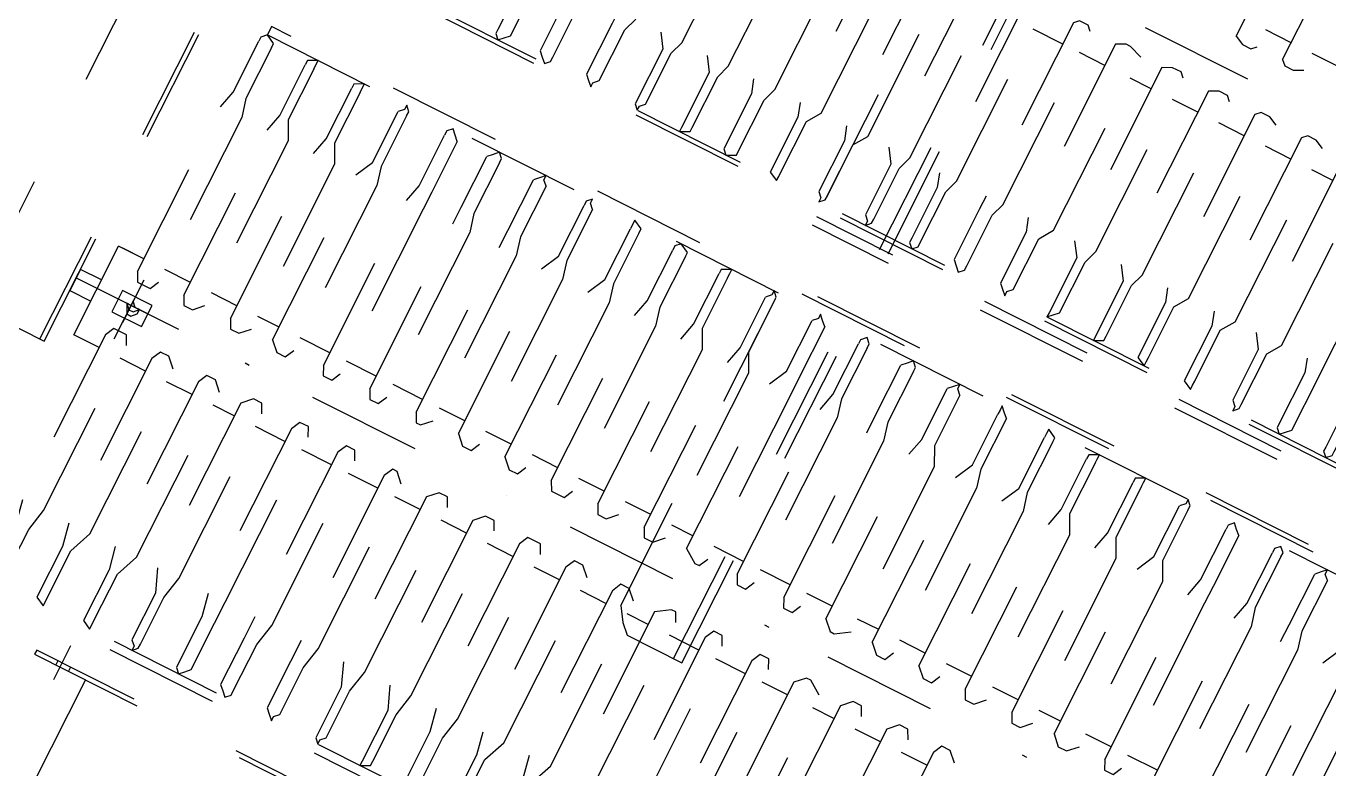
# Model space of a CAD drawing. Header units: metres. Extents: x 0 to 547597, y 0 to 1844684.
# Drawn here: x 543433.199 to 543434.337, y 1844543.161 to 1844543.81 of the extents above; entities that cross this region are included whole.
import ezdxf

# ---------------------------------------------------------------- set-up
doc = ezdxf.new("R2010")
doc.units = ezdxf.units.M
doc.linetypes.add('DASHED', pattern=[0.75, 0.5, -0.25])
doc.layers.add('5_Thep', color=4, linetype='Continuous')
doc.layers.add('TB220kVtuonglai', color=8, linetype='DASHED')

# ---------------------------------------------------------------- blocks, each defined once
blk = doc.blocks.new('MBA220-MB')
at = {"color": 1}
for points in [[(1157.2, -1417.6), (1157.2, -2636.8)], [(1161.4, -1417.6), (1161.4, -2636.8), (1157.2, -2636.8)], [(1157.2, -1417.6), (1157.2, -2636.8)], [(1161.4, -1417.6), (1161.4, -2636.8), (1157.2, -2636.8)], [(1235.8, -2636.8), (1244, -2636.8), (1244, -1417.6)], [(1235.8, -1417.6), (1235.8, -2636.8)], [(1235.8, -2636.8), (1244, -2636.8), (1244, -1417.6)], [(1235.8, -1417.6), (1235.8, -2636.8)], [(1777.2, -1417.6), (1777.2, -2636.8)], [(1785.4, -1417.6), (1785.4, -2636.8), (1777.2, -2636.8)], [(1777.2, -1417.6), (1777.2, -2636.8)], [(1785.4, -1417.6), (1785.4, -2636.8), (1777.2, -2636.8)], [(1818.5, -2574.8), (1818.5, -1479.6), (1814.4, -1479.6), (1814.4, -2574.8), (1818.5, -2574.8)], [(1479.6, -1520.9), (1318.4, -1520.9), (1301.9, -1512.7), (1252.3, -1512.7)], [(1479.6, -1520.9), (1318.4, -1520.9), (1301.9, -1512.7), (1252.3, -1512.7)], [(1252.3, -1549.9), (1301.9, -1549.9), (1318.4, -1545.7), (1479.6, -1545.7)], [(1252.3, -1549.9), (1301.9, -1549.9), (1318.4, -1545.7), (1479.6, -1545.7)], [(1479.6, -1566.4), (1318.4, -1566.4), (1301.9, -1558.1), (1252.3, -1558.1)], [(1479.6, -1566.4), (1318.4, -1566.4), (1301.9, -1558.1), (1252.3, -1558.1)], [(1252.3, -1595.3), (1301.9, -1595.3), (1318.4, -1591.2), (1479.6, -1591.2)], [(1252.3, -1595.3), (1301.9, -1595.3), (1318.4, -1591.2), (1479.6, -1591.2)], [(1252.3, -1595.3), (1248.2, -1599.5), (1244, -1599.5), (1248.2, -1603.6), (1252.3, -1607.7)], [(1252.3, -1595.3), (1248.2, -1599.5), (1244, -1599.5), (1248.2, -1603.6), (1252.3, -1607.7)], [(1479.6, -1607.7), (1318.4, -1607.7), (1301.9, -1607.7), (1252.3, -1607.7)], [(1479.6, -1607.7), (1318.4, -1607.7), (1301.9, -1607.7), (1252.3, -1607.7)], [(1231.6, -1624.2), (1231.6, -1752.4)], [(1149, -1640.8), (1099.4, -1640.8), (1087, -1636.6), (917.5, -1636.6), (913.4, -1640.8), (913.4, -1649), (917.5, -1653.2), (1087, -1653.2), (1099.4, -1649), (1149, -1649), (1153.1, -1649), (1157.2, -1644.9), (1153.1, -1640.8), (1149, -1640.8)], [(1149, -1640.8), (1099.4, -1640.8), (1087, -1636.6), (917.5, -1636.6), (913.4, -1640.8), (913.4, -1649), (917.5, -1653.2), (1087, -1653.2), (1099.4, -1649), (1149, -1649), (1153.1, -1649), (1157.2, -1644.9), (1153.1, -1640.8), (1149, -1640.8)], [(1252.3, -1640.8), (1301.9, -1640.8), (1318.4, -1636.6), (1479.6, -1636.6)], [(1252.3, -1640.8), (1248.2, -1640.8), (1244, -1644.9), (1248.2, -1649), (1252.3, -1649)], [(1479.6, -1653.2), (1318.4, -1653.2), (1301.9, -1649), (1252.3, -1649)], [(1467.2, -1653.2), (1467.2, -1682.1)], [(1467.2, -1653.2), (1467.2, -1682.1)], [(1149, -1682.1), (1099.4, -1682.1), (1087, -1682.1), (917.5, -1682.1), (913.4, -1686.2), (913.4, -1694.5), (917.5, -1698.6), (1087, -1698.6), (1099.4, -1694.5), (1149, -1694.5), (1153.1, -1694.5), (1157.2, -1690.4), (1153.1, -1686.2), (1149, -1682.1)], [(1149, -1682.1), (1099.4, -1682.1), (1087, -1682.1), (917.5, -1682.1), (913.4, -1686.2), (913.4, -1694.5), (917.5, -1698.6), (1087, -1698.6), (1099.4, -1694.5), (1149, -1694.5), (1153.1, -1694.5), (1157.2, -1690.4), (1153.1, -1686.2), (1149, -1682.1)], [(1169.6, -1682.1), (1169.6, -1810.2)], [(1177.9, -1682.1), (1177.9, -1810.2)], [(1252.3, -1682.1), (1248.2, -1686.2), (1244, -1690.4), (1248.2, -1694.5), (1252.3, -1694.5)], [(1252.3, -1682.1), (1248.2, -1686.2), (1244, -1690.4), (1248.2, -1694.5), (1252.3, -1694.5)], [(1252.3, -1682.1), (1301.9, -1682.1), (1318.4, -1682.1), (1479.6, -1682.1)], [(1252.3, -1682.1), (1301.9, -1682.1), (1318.4, -1682.1), (1479.6, -1682.1)], [(1479.6, -1698.6), (1487.9, -1694.5), (1487.9, -1686.2), (1479.6, -1682.1)], [(1479.6, -1698.6), (1487.9, -1694.5), (1487.9, -1686.2), (1479.6, -1682.1)], [(1479.6, -1698.6), (1318.4, -1698.6), (1301.9, -1694.5), (1252.3, -1694.5)], [(1479.6, -1698.6), (1318.4, -1698.6), (1301.9, -1694.5), (1252.3, -1694.5)], [(1467.2, -1698.6), (1467.2, -1723.4)], [(1467.2, -1698.6), (1467.2, -1723.4)], [(1149, -1731.7), (1099.4, -1731.7), (1087, -1723.4), (917.5, -1723.4), (913.4, -1731.7), (913.4, -1740), (917.5, -1748.2), (1087, -1748.2), (1099.4, -1740), (1149, -1740), (1153.1, -1735.8), (1157.2, -1735.8), (1153.1, -1731.7), (1149, -1731.7)], [(1149, -1731.7), (1099.4, -1731.7), (1087, -1723.4), (917.5, -1723.4), (913.4, -1731.7), (913.4, -1740), (917.5, -1748.2), (1087, -1748.2), (1099.4, -1740), (1149, -1740), (1153.1, -1735.8), (1157.2, -1735.8), (1153.1, -1731.7), (1149, -1731.7)], [(1252.3, -1731.7), (1301.9, -1731.7), (1318.4, -1723.4), (1479.6, -1723.4)], [(1252.3, -1731.7), (1301.9, -1731.7), (1318.4, -1723.4), (1479.6, -1723.4)], [(1479.6, -1748.2), (1487.9, -1740), (1487.9, -1731.7), (1479.6, -1723.4)], [(1479.6, -1748.2), (1487.9, -1740), (1487.9, -1731.7), (1479.6, -1723.4)], [(1252.3, -1731.7), (1248.2, -1731.7), (1244, -1735.8), (1248.2, -1735.8), (1252.3, -1740)], [(1252.3, -1731.7), (1248.2, -1731.7), (1244, -1735.8), (1248.2, -1735.8), (1252.3, -1740)], [(1479.6, -1748.2), (1318.4, -1748.2), (1301.9, -1740), (1252.3, -1740)], [(1479.6, -1748.2), (1318.4, -1748.2), (1301.9, -1740), (1252.3, -1740)], [(938.2, -1748.2), (938.2, -1768.9)], [(938.2, -1748.2), (938.2, -1768.9)], [(1467.2, -1748.2), (1467.2, -1768.9)], [(1467.2, -1748.2), (1467.2, -1768.9)], [(1508.5, -1764.8), (1508.5, -1760.6)], [(1149, -1777.2), (1099.4, -1777.2), (1087, -1768.9), (917.5, -1768.9), (913.4, -1777.2), (913.4, -1785.4), (917.5, -1789.6), (1087, -1789.6), (1099.4, -1785.4), (1153.1, -1785.4), (1157.2, -1777.2), (1153.1, -1777.2), (1149, -1777.2)], [(1149, -1777.2), (1099.4, -1777.2), (1087, -1768.9), (917.5, -1768.9), (913.4, -1777.2), (913.4, -1785.4), (917.5, -1789.6), (1087, -1789.6), (1099.4, -1785.4), (1153.1, -1785.4), (1157.2, -1777.2), (1153.1, -1777.2), (1149, -1777.2)], [(1252.3, -1777.2), (1301.9, -1777.2), (1318.4, -1768.9), (1479.6, -1768.9)], [(1252.3, -1777.2), (1301.9, -1777.2), (1318.4, -1768.9), (1479.6, -1768.9)], [(1479.6, -1789.6), (1487.9, -1785.4), (1487.9, -1777.2), (1479.6, -1768.9)], [(1479.6, -1789.6), (1487.9, -1785.4), (1487.9, -1777.2), (1479.6, -1768.9)], [(1252.3, -1777.2), (1248.2, -1777.2), (1244, -1777.2), (1248.2, -1785.4), (1252.3, -1785.4)], [(1252.3, -1777.2), (1248.2, -1777.2), (1244, -1777.2), (1248.2, -1785.4), (1252.3, -1785.4)], [(1479.6, -1789.6), (1318.4, -1789.6), (1301.9, -1785.4), (1252.3, -1785.4)], [(1479.6, -1789.6), (1318.4, -1789.6), (1301.9, -1785.4), (1252.3, -1785.4)], [(847.3, -1789.6), (847.3, -1814.4)], [(938.2, -1789.6), (938.2, -1814.4)], [(938.2, -1789.6), (938.2, -1814.4)], [(1467.2, -1789.6), (1467.2, -1814.4)], [(1467.2, -1789.6), (1467.2, -1814.4)], [(632.3, -1822.6), (681.9, -1822.6), (698.5, -1814.4), (863.8, -1814.4)], [(632.3, -1822.6), (681.9, -1822.6), (698.5, -1814.4), (863.8, -1814.4)], [(863.8, -1835), (867.9, -1830.9), (867.9, -1822.6), (863.8, -1814.4)], [(863.8, -1835), (867.9, -1830.9), (867.9, -1822.6), (863.8, -1814.4)], [(1149, -1822.6), (1099.4, -1822.6), (1087, -1814.4), (917.5, -1814.4), (913.4, -1822.6), (913.4, -1830.9), (917.5, -1835), (1087, -1835), (1099.4, -1830.9), (1153.1, -1830.9), (1157.2, -1822.6), (1153.1, -1822.6), (1149, -1822.6)], [(1149, -1822.6), (1099.4, -1822.6), (1087, -1814.4), (917.5, -1814.4), (913.4, -1822.6), (913.4, -1830.9), (917.5, -1835), (1087, -1835), (1099.4, -1830.9), (1153.1, -1830.9), (1157.2, -1822.6), (1153.1, -1822.6), (1149, -1822.6)], [(1231.6, -1814.4), (1231.6, -1942.5)], [(1252.3, -1822.6), (1301.9, -1822.6), (1318.4, -1814.4), (1479.6, -1814.4)], [(1252.3, -1822.6), (1301.9, -1822.6), (1318.4, -1814.4), (1479.6, -1814.4)], [(1479.6, -1835), (1487.9, -1830.9), (1487.9, -1822.6), (1479.6, -1814.4)], [(1479.6, -1835), (1487.9, -1830.9), (1487.9, -1822.6), (1479.6, -1814.4)], [(1768.9, -1822.6), (1723.4, -1822.6), (1702.8, -1814.4), (1541.6, -1814.4), (1533.3, -1822.6), (1533.3, -1830.9), (1541.6, -1835), (1702.8, -1835), (1723.4, -1830.9), (1773, -1830.9), (1777.2, -1822.6), (1773, -1822.6), (1768.9, -1822.6)], [(1768.9, -1822.6), (1723.4, -1822.6), (1702.8, -1814.4), (1541.6, -1814.4), (1533.3, -1822.6), (1533.3, -1830.9), (1541.6, -1835), (1702.8, -1835), (1723.4, -1830.9), (1773, -1830.9), (1777.2, -1822.6), (1773, -1822.6), (1768.9, -1822.6)], [(863.8, -1835), (698.5, -1835), (681.9, -1830.9), (632.3, -1830.9)], [(863.8, -1835), (698.5, -1835), (681.9, -1830.9), (632.3, -1830.9)], [(892.7, -1954.9), (892.7, -1826.8)], [(1252.3, -1822.6), (1248.2, -1822.6), (1244, -1822.6), (1248.2, -1830.9), (1252.3, -1830.9)], [(1252.3, -1822.6), (1248.2, -1822.6), (1244, -1822.6), (1248.2, -1830.9), (1252.3, -1830.9)], [(1479.6, -1835), (1318.4, -1835), (1301.9, -1830.9), (1252.3, -1830.9)], [(1479.6, -1835), (1318.4, -1835), (1301.9, -1830.9), (1252.3, -1830.9)], [(1508.5, -1954.9), (1508.5, -1826.8)], [(847.3, -1835), (847.3, -1859.8)], [(938.2, -1835), (938.2, -1859.8)], [(938.2, -1835), (938.2, -1859.8)], [(1467.2, -1835), (1467.2, -1859.8)], [(1467.2, -1835), (1467.2, -1859.8)], [(1554, -1835), (1554, -1859.8)], [(1554, -1835), (1554, -1859.8)], [(632.3, -1864), (681.9, -1864), (698.5, -1859.8), (863.8, -1859.8)], [(632.3, -1864), (681.9, -1864), (698.5, -1859.8), (863.8, -1859.8)], [(863.8, -1880.5), (867.9, -1872.2), (867.9, -1864), (863.8, -1859.8)], [(863.8, -1880.5), (867.9, -1872.2), (867.9, -1864), (863.8, -1859.8)], [(1149, -1864), (1099.4, -1864), (1087, -1859.8), (917.5, -1859.8), (913.4, -1864), (913.4, -1872.2), (917.5, -1880.5), (1087, -1880.5), (1099.4, -1872.2), (1153.1, -1872.2), (1157.2, -1872.2), (1153.1, -1864), (1149, -1864)], [(1149, -1864), (1099.4, -1864), (1087, -1859.8), (917.5, -1859.8), (913.4, -1864), (913.4, -1872.2), (917.5, -1880.5), (1087, -1880.5), (1099.4, -1872.2), (1153.1, -1872.2), (1157.2, -1872.2), (1153.1, -1864), (1149, -1864)], [(1252.3, -1864), (1248.2, -1864), (1244, -1872.2), (1248.2, -1872.2), (1252.3, -1872.2)], [(1252.3, -1864), (1248.2, -1864), (1244, -1872.2), (1248.2, -1872.2), (1252.3, -1872.2)], [(1252.3, -1864), (1301.9, -1864), (1318.4, -1859.8), (1479.6, -1859.8)], [(1252.3, -1864), (1301.9, -1864), (1318.4, -1859.8), (1479.6, -1859.8)], [(1479.6, -1880.5), (1487.9, -1872.2), (1487.9, -1864), (1479.6, -1859.8)], [(1479.6, -1880.5), (1487.9, -1872.2), (1487.9, -1864), (1479.6, -1859.8)], [(1768.9, -1864), (1723.4, -1864), (1702.8, -1859.8), (1541.6, -1859.8), (1533.3, -1864), (1533.3, -1872.2), (1541.6, -1880.5), (1702.8, -1880.5), (1723.4, -1872.2), (1773, -1872.2), (1777.2, -1872.2), (1773, -1864), (1768.9, -1864)], [(1768.9, -1864), (1723.4, -1864), (1702.8, -1859.8), (1541.6, -1859.8), (1533.3, -1864), (1533.3, -1872.2), (1541.6, -1880.5), (1702.8, -1880.5), (1723.4, -1872.2), (1773, -1872.2), (1777.2, -1872.2), (1773, -1864), (1768.9, -1864)], [(863.8, -1880.5), (698.5, -1880.5), (681.9, -1872.2), (632.3, -1872.2)], [(863.8, -1880.5), (698.5, -1880.5), (681.9, -1872.2), (632.3, -1872.2)], [(1169.6, -1872.2), (1169.6, -2000.3)], [(1177.9, -1872.2), (1177.9, -2000.3)], [(1479.6, -1880.5), (1318.4, -1880.5), (1301.9, -1872.2), (1252.3, -1872.2)], [(1479.6, -1880.5), (1318.4, -1880.5), (1301.9, -1872.2), (1252.3, -1872.2)], [(938.2, -1880.5), (938.2, -1905.3)], [(938.2, -1880.5), (938.2, -1905.3)], [(1467.2, -1880.5), (1467.2, -1905.3)], [(1467.2, -1880.5), (1467.2, -1905.3)], [(1554, -1880.5), (1554, -1905.3)], [(1554, -1880.5), (1554, -1905.3)], [(1149, -1909.4), (1099.4, -1909.4), (1087, -1905.3), (917.5, -1905.3), (913.4, -1909.4), (913.4, -1917.7), (917.5, -1926), (1087, -1926), (1099.4, -1917.7), (1153.1, -1917.7), (1157.2, -1917.7), (1153.1, -1913.6), (1149, -1909.4)], [(1149, -1909.4), (1099.4, -1909.4), (1087, -1905.3), (917.5, -1905.3), (913.4, -1909.4), (913.4, -1917.7), (917.5, -1926), (1087, -1926), (1099.4, -1917.7), (1153.1, -1917.7), (1157.2, -1917.7), (1153.1, -1913.6), (1149, -1909.4)], [(1252.3, -1909.4), (1248.2, -1913.6), (1244, -1917.7), (1248.2, -1917.7), (1252.3, -1917.7)], [(1252.3, -1909.4), (1248.2, -1913.6), (1244, -1917.7), (1248.2, -1917.7), (1252.3, -1917.7)], [(1252.3, -1909.4), (1301.9, -1909.4), (1318.4, -1905.3), (1479.6, -1905.3)], [(1252.3, -1909.4), (1301.9, -1909.4), (1318.4, -1905.3), (1479.6, -1905.3)], [(1479.6, -1926), (1487.9, -1917.7), (1487.9, -1909.4), (1479.6, -1905.3)], [(1479.6, -1926), (1487.9, -1917.7), (1487.9, -1909.4), (1479.6, -1905.3)], [(1768.9, -1909.4), (1723.4, -1909.4), (1702.8, -1905.3), (1541.6, -1905.3), (1533.3, -1909.4), (1533.3, -1917.7), (1541.6, -1926), (1702.8, -1926), (1723.4, -1917.7), (1773, -1917.7), (1777.2, -1917.7), (1773, -1913.6), (1768.9, -1909.4)], [(1768.9, -1909.4), (1723.4, -1909.4), (1702.8, -1905.3), (1541.6, -1905.3), (1533.3, -1909.4), (1533.3, -1917.7), (1541.6, -1926), (1702.8, -1926), (1723.4, -1917.7), (1773, -1917.7), (1777.2, -1917.7), (1773, -1913.6), (1768.9, -1909.4)], [(1479.6, -1926), (1318.4, -1926), (1301.9, -1917.7), (1252.3, -1917.7)], [(1479.6, -1926), (1318.4, -1926), (1301.9, -1917.7), (1252.3, -1917.7)], [(938.2, -1926), (938.2, -1946.6)], [(938.2, -1926), (938.2, -1946.6)], [(1467.2, -1926), (1467.2, -1946.6)], [(1467.2, -1926), (1467.2, -1946.6)], [(1554, -1926), (1554, -1946.6)], [(1554, -1926), (1554, -1946.6)], [(1149, -1954.9), (1099.4, -1954.9), (1087, -1946.6), (917.5, -1946.6), (913.4, -1959), (913.4, -1963.2), (917.5, -1971.4), (1087, -1971.4), (1099.4, -1967.3), (1149, -1967.3), (1153.1, -1963.2), (1157.2, -1959), (1153.1, -1959), (1149, -1954.9)], [(1149, -1954.9), (1099.4, -1954.9), (1087, -1946.6), (917.5, -1946.6), (913.4, -1959), (913.4, -1963.2), (917.5, -1971.4), (1087, -1971.4), (1099.4, -1967.3), (1149, -1967.3), (1153.1, -1963.2), (1157.2, -1959), (1153.1, -1959), (1149, -1954.9)], [(1252.3, -1954.9), (1301.9, -1954.9), (1318.4, -1946.6), (1479.6, -1946.6)], [(1252.3, -1954.9), (1301.9, -1954.9), (1318.4, -1946.6), (1479.6, -1946.6)], [(1479.6, -1971.4), (1487.9, -1963.2), (1487.9, -1959), (1479.6, -1946.6)], [(1479.6, -1971.4), (1487.9, -1963.2), (1487.9, -1959), (1479.6, -1946.6)], [(1768.9, -1954.9), (1723.4, -1954.9), (1702.8, -1946.6), (1541.6, -1946.6), (1533.3, -1959), (1533.3, -1963.2), (1541.6, -1971.4), (1702.8, -1971.4), (1723.4, -1967.3), (1768.9, -1967.3), (1773, -1963.2), (1777.2, -1959), (1773, -1959), (1768.9, -1954.9)], [(1768.9, -1954.9), (1723.4, -1954.9), (1702.8, -1946.6), (1541.6, -1946.6), (1533.3, -1959), (1533.3, -1963.2), (1541.6, -1971.4), (1702.8, -1971.4), (1723.4, -1967.3), (1768.9, -1967.3), (1773, -1963.2), (1777.2, -1959), (1773, -1959), (1768.9, -1954.9)], [(1252.3, -1954.9), (1248.2, -1959), (1244, -1959), (1248.2, -1963.2), (1252.3, -1967.3)], [(1252.3, -1954.9), (1248.2, -1959), (1244, -1959), (1248.2, -1963.2), (1252.3, -1967.3)], [(1479.6, -1971.4), (1318.4, -1971.4), (1301.9, -1967.3), (1252.3, -1967.3)], [(1479.6, -1971.4), (1318.4, -1971.4), (1301.9, -1967.3), (1252.3, -1967.3)], [(938.2, -1971.4), (938.2, -1996.2)], [(938.2, -1971.4), (938.2, -1996.2)], [(1467.2, -1971.4), (1467.2, -1996.2)], [(1467.2, -1971.4), (1467.2, -1996.2)], [(1554, -1971.4), (1554, -1996.2)], [(1554, -1971.4), (1554, -1996.2)], [(1149, -2000.3), (1099.4, -2000.3), (1087, -1996.2), (917.5, -1996.2), (913.4, -2000.3), (913.4, -2008.6), (917.5, -2012.7), (1087, -2012.7), (1099.4, -2012.7), (1149, -2012.7), (1153.1, -2008.6), (1157.2, -2004.5), (1153.1, -2000.3), (1149, -2000.3)], [(1149, -2000.3), (1099.4, -2000.3), (1087, -1996.2), (917.5, -1996.2), (913.4, -2000.3), (913.4, -2008.6), (917.5, -2012.7), (1087, -2012.7), (1099.4, -2012.7), (1149, -2012.7), (1153.1, -2008.6), (1157.2, -2004.5), (1153.1, -2000.3), (1149, -2000.3)], [(1252.3, -2000.3), (1248.2, -2000.3), (1244, -2004.5), (1248.2, -2008.6), (1252.3, -2012.7)], [(1252.3, -2000.3), (1248.2, -2000.3), (1244, -2004.5), (1248.2, -2008.6), (1252.3, -2012.7)], [(1252.3, -2000.3), (1301.9, -2000.3), (1318.4, -1996.2), (1479.6, -1996.2)], [(1252.3, -2000.3), (1301.9, -2000.3), (1318.4, -1996.2), (1479.6, -1996.2)], [(1479.6, -2012.7), (1487.9, -2008.6), (1487.9, -2000.3), (1479.6, -1996.2)], [(1479.6, -2012.7), (1487.9, -2008.6), (1487.9, -2000.3), (1479.6, -1996.2)], [(1768.9, -2000.3), (1723.4, -2000.3), (1702.8, -1996.2), (1541.6, -1996.2), (1533.3, -2000.3), (1533.3, -2008.6), (1541.6, -2012.7), (1702.8, -2012.7), (1723.4, -2012.7), (1768.9, -2012.7), (1773, -2008.6), (1777.2, -2004.5), (1773, -2000.3), (1768.9, -2000.3)], [(1768.9, -2000.3), (1723.4, -2000.3), (1702.8, -1996.2), (1541.6, -1996.2), (1533.3, -2000.3), (1533.3, -2008.6), (1541.6, -2012.7), (1702.8, -2012.7), (1723.4, -2012.7), (1768.9, -2012.7), (1773, -2008.6), (1777.2, -2004.5), (1773, -2000.3), (1768.9, -2000.3)], [(938.2, -2012.7), (938.2, -2041.7)], [(938.2, -2012.7), (938.2, -2041.7)], [(1231.6, -2004.5), (1231.6, -2136.7)], [(1479.6, -2012.7), (1318.4, -2012.7), (1301.9, -2012.7), (1252.3, -2012.7)], [(1479.6, -2012.7), (1318.4, -2012.7), (1301.9, -2012.7), (1252.3, -2012.7)], [(1467.2, -2012.7), (1467.2, -2041.7)], [(1467.2, -2012.7), (1467.2, -2041.7)], [(1508.5, -2016.9), (1508.5, -2012.7)], [(1554, -2012.7), (1554, -2041.7)], [(1554, -2012.7), (1554, -2041.7)], [(1149, -2045.8), (1099.4, -2045.8), (1087, -2041.7), (917.5, -2041.7), (913.4, -2045.8), (913.4, -2054.1), (917.5, -2058.2), (1087, -2058.2), (1099.4, -2054.1), (1149, -2054.1), (1153.1, -2054.1), (1157.2, -2049.9), (1153.1, -2045.8), (1149, -2045.8)], [(1149, -2045.8), (1099.4, -2045.8), (1087, -2041.7), (917.5, -2041.7), (913.4, -2045.8), (913.4, -2054.1), (917.5, -2058.2), (1087, -2058.2), (1099.4, -2054.1), (1149, -2054.1), (1153.1, -2054.1), (1157.2, -2049.9), (1153.1, -2045.8), (1149, -2045.8)], [(1252.3, -2045.8), (1248.2, -2045.8), (1244, -2049.9), (1248.2, -2054.1), (1252.3, -2054.1)], [(1252.3, -2045.8), (1248.2, -2045.8), (1244, -2049.9), (1248.2, -2054.1), (1252.3, -2054.1)], [(1252.3, -2045.8), (1301.9, -2045.8), (1318.4, -2041.7), (1479.6, -2041.7)], [(1252.3, -2045.8), (1301.9, -2045.8), (1318.4, -2041.7), (1479.6, -2041.7)], [(1479.6, -2058.2), (1487.9, -2054.1), (1487.9, -2045.8), (1479.6, -2041.7)], [(1479.6, -2058.2), (1487.9, -2054.1), (1487.9, -2045.8), (1479.6, -2041.7)], [(1768.9, -2045.8), (1723.4, -2045.8), (1702.8, -2041.7), (1541.6, -2041.7), (1533.3, -2045.8), (1533.3, -2054.1), (1541.6, -2058.2), (1702.8, -2058.2), (1723.4, -2054.1), (1768.9, -2054.1), (1773, -2054.1), (1777.2, -2049.9), (1773, -2045.8), (1768.9, -2045.8)], [(1768.9, -2045.8), (1723.4, -2045.8), (1702.8, -2041.7), (1541.6, -2041.7), (1533.3, -2045.8), (1533.3, -2054.1), (1541.6, -2058.2), (1702.8, -2058.2), (1723.4, -2054.1), (1768.9, -2054.1), (1773, -2054.1), (1777.2, -2049.9), (1773, -2045.8), (1768.9, -2045.8)], [(1479.6, -2058.2), (1318.4, -2058.2), (1301.9, -2054.1), (1252.3, -2054.1)], [(1479.6, -2058.2), (1318.4, -2058.2), (1301.9, -2054.1), (1252.3, -2054.1)], [(1467.2, -2058.2), (1467.2, -2087.1)], [(1467.2, -2058.2), (1467.2, -2087.1)], [(1554, -2058.2), (1554, -2087.1)], [(1554, -2058.2), (1554, -2087.1)], [(1570.5, -2066.5), (830.7, -2066.5)], [(1169.6, -2062.3), (1169.6, -2136.7)], [(1177.9, -2062.3), (1177.9, -2136.7)], [(1570.5, -2120.2), (1570.5, -2066.5)], [(1570.5, -2074.7), (830.7, -2074.7)], [(1508.5, -2207), (1508.5, -2078.9)], [(1149, -2091.3), (1099.4, -2091.3), (1087, -2087.1), (917.5, -2087.1), (913.4, -2091.3), (913.4, -2095.4), (917.5, -2107.8), (1087, -2107.8), (1099.4, -2099.5), (1149, -2099.5), (1153.1, -2095.4), (1157.2, -2095.4), (1153.1, -2091.3), (1149, -2091.3)], [(1149, -2091.3), (1099.4, -2091.3), (1087, -2087.1), (917.5, -2087.1), (913.4, -2091.3), (913.4, -2095.4), (917.5, -2107.8), (1087, -2107.8), (1099.4, -2099.5), (1149, -2099.5), (1153.1, -2095.4), (1157.2, -2095.4), (1153.1, -2091.3), (1149, -2091.3)], [(1252.3, -2087.1), (1248.2, -2091.3), (1244, -2095.4), (1248.2, -2095.4), (1252.3, -2099.5)], [(1252.3, -2087.1), (1248.2, -2091.3), (1244, -2095.4), (1248.2, -2095.4), (1252.3, -2099.5)], [(1252.3, -2087.1), (1301.9, -2087.1), (1318.4, -2087.1), (1479.6, -2087.1)], [(1252.3, -2087.1), (1301.9, -2087.1), (1318.4, -2087.1), (1479.6, -2087.1)], [(1479.6, -2107.8), (1487.9, -2095.4), (1487.9, -2091.3), (1479.6, -2087.1)], [(1479.6, -2107.8), (1487.9, -2095.4), (1487.9, -2091.3), (1479.6, -2087.1)], [(1768.9, -2087.1), (1723.4, -2087.1), (1702.8, -2087.1), (1541.6, -2087.1), (1533.3, -2091.3), (1533.3, -2095.4), (1541.6, -2107.8), (1702.8, -2107.8), (1723.4, -2099.5), (1768.9, -2099.5), (1773, -2095.4), (1777.2, -2095.4), (1773, -2091.3), (1768.9, -2087.1)], [(1768.9, -2087.1), (1723.4, -2087.1), (1702.8, -2087.1), (1541.6, -2087.1), (1533.3, -2091.3), (1533.3, -2095.4), (1541.6, -2107.8), (1702.8, -2107.8), (1723.4, -2099.5), (1768.9, -2099.5), (1773, -2095.4), (1777.2, -2095.4), (1773, -2091.3), (1768.9, -2087.1)], [(1479.6, -2107.8), (1318.4, -2107.8), (1301.9, -2099.5), (1252.3, -2099.5)], [(1479.6, -2107.8), (1318.4, -2107.8), (1301.9, -2099.5), (1252.3, -2099.5)], [(1467.2, -2107.8), (1467.2, -2128.5)], [(1467.2, -2107.8), (1467.2, -2128.5)], [(1554, -2107.8), (1554, -2128.5)], [(1554, -2107.8), (1554, -2128.5)], [(1149, -2136.7), (1099.4, -2136.7), (1087, -2128.5), (917.5, -2128.5), (913.4, -2136.7), (913.4, -2145), (917.5, -2149.1), (1087, -2149.1), (1099.4, -2145), (1149, -2145), (1153.1, -2140.9), (1157.2, -2140.9), (1153.1, -2136.7), (1149, -2136.7)], [(1149, -2136.7), (1099.4, -2136.7), (1087, -2128.5), (917.5, -2128.5), (913.4, -2136.7), (913.4, -2145), (917.5, -2149.1), (1087, -2149.1), (1099.4, -2145), (1149, -2145), (1153.1, -2140.9), (1157.2, -2140.9), (1153.1, -2136.7), (1149, -2136.7)], [(1252.3, -2136.7), (1301.9, -2136.7), (1318.4, -2128.5), (1479.6, -2128.5)], [(1252.3, -2136.7), (1301.9, -2136.7), (1318.4, -2128.5), (1479.6, -2128.5)], [(1479.6, -2149.1), (1487.9, -2145), (1487.9, -2136.7), (1479.6, -2128.5)], [(1479.6, -2149.1), (1487.9, -2145), (1487.9, -2136.7), (1479.6, -2128.5)], [(1768.9, -2136.7), (1723.4, -2136.7), (1702.8, -2128.5), (1541.6, -2128.5), (1533.3, -2136.7), (1533.3, -2145), (1541.6, -2149.1), (1702.8, -2149.1), (1723.4, -2145), (1768.9, -2145), (1773, -2140.9), (1777.2, -2140.9), (1773, -2136.7), (1768.9, -2136.7)], [(1768.9, -2136.7), (1723.4, -2136.7), (1702.8, -2128.5), (1541.6, -2128.5), (1533.3, -2136.7), (1533.3, -2145), (1541.6, -2149.1), (1702.8, -2149.1), (1723.4, -2145), (1768.9, -2145), (1773, -2140.9), (1777.2, -2140.9), (1773, -2136.7), (1768.9, -2136.7)], [(1549.9, -2136.7), (1562.3, -2128.5), (1570.5, -2120.2)], [(1549.9, -2136.7), (851.4, -2136.7)], [(1252.3, -2136.7), (1248.2, -2136.7), (1244, -2140.9), (1248.2, -2140.9), (1252.3, -2145)], [(1252.3, -2136.7), (1248.2, -2136.7), (1244, -2140.9), (1248.2, -2140.9), (1252.3, -2145)], [(1479.6, -2149.1), (1318.4, -2149.1), (1301.9, -2145), (1252.3, -2145)], [(1479.6, -2149.1), (1318.4, -2149.1), (1301.9, -2145), (1252.3, -2145)], [(1467.2, -2149.1), (1467.2, -2173.9)], [(1467.2, -2149.1), (1467.2, -2173.9)], [(1554, -2149.1), (1554, -2173.9)], [(1554, -2149.1), (1554, -2173.9)], [(1149, -2182.2), (1099.4, -2182.2), (1087, -2173.9), (917.5, -2173.9), (913.4, -2182.2), (913.4, -2190.5), (917.5, -2194.6), (1087, -2194.6), (1099.4, -2190.5), (1153.1, -2190.5), (1157.2, -2182.2), (1153.1, -2182.2), (1149, -2182.2)], [(1149, -2182.2), (1099.4, -2182.2), (1087, -2173.9), (917.5, -2173.9), (913.4, -2182.2), (913.4, -2190.5), (917.5, -2194.6), (1087, -2194.6), (1099.4, -2190.5), (1153.1, -2190.5), (1157.2, -2182.2), (1153.1, -2182.2), (1149, -2182.2)], [(1252.3, -2182.2), (1301.9, -2182.2), (1318.4, -2173.9), (1479.6, -2173.9)], [(1252.3, -2182.2), (1301.9, -2182.2), (1318.4, -2173.9), (1479.6, -2173.9)], [(1479.6, -2194.6), (1487.9, -2190.5), (1487.9, -2182.2), (1479.6, -2173.9)], [(1479.6, -2194.6), (1487.9, -2190.5), (1487.9, -2182.2), (1479.6, -2173.9)], [(1768.9, -2182.2), (1723.4, -2182.2), (1702.8, -2173.9), (1541.6, -2173.9), (1533.3, -2182.2), (1533.3, -2190.5), (1541.6, -2194.6), (1702.8, -2194.6), (1723.4, -2190.5), (1773, -2190.5), (1777.2, -2182.2), (1773, -2182.2), (1768.9, -2182.2)], [(1768.9, -2182.2), (1723.4, -2182.2), (1702.8, -2173.9), (1541.6, -2173.9), (1533.3, -2182.2), (1533.3, -2190.5), (1541.6, -2194.6), (1702.8, -2194.6), (1723.4, -2190.5), (1773, -2190.5), (1777.2, -2182.2), (1773, -2182.2), (1768.9, -2182.2)], [(1252.3, -2182.2), (1248.2, -2182.2), (1244, -2182.2), (1248.2, -2190.5), (1252.3, -2190.5)], [(1252.3, -2182.2), (1248.2, -2182.2), (1244, -2182.2), (1248.2, -2190.5), (1252.3, -2190.5)], [(1479.6, -2194.6), (1318.4, -2194.6), (1301.9, -2190.5), (1252.3, -2190.5)], [(1479.6, -2194.6), (1318.4, -2194.6), (1301.9, -2190.5), (1252.3, -2190.5)], [(1467.2, -2194.6), (1467.2, -2219.4)], [(1467.2, -2194.6), (1467.2, -2219.4)], [(1554, -2194.6), (1554, -2219.4)], [(1554, -2194.6), (1554, -2219.4)], [(1149, -2223.5), (1099.4, -2223.5), (1087, -2219.4), (917.5, -2219.4), (913.4, -2223.5), (913.4, -2235.9), (917.5, -2240.1), (1087, -2240.1), (1099.4, -2235.9), (1153.1, -2235.9), (1157.2, -2231.8), (1153.1, -2223.5), (1149, -2223.5)], [(1149, -2223.5), (1099.4, -2223.5), (1087, -2219.4), (917.5, -2219.4), (913.4, -2223.5), (913.4, -2235.9), (917.5, -2240.1), (1087, -2240.1), (1099.4, -2235.9), (1153.1, -2235.9), (1157.2, -2231.8), (1153.1, -2223.5), (1149, -2223.5)], [(1252.3, -2223.5), (1301.9, -2223.5), (1318.4, -2219.4), (1479.6, -2219.4)], [(1252.3, -2223.5), (1301.9, -2223.5), (1318.4, -2219.4), (1479.6, -2219.4)], [(1479.6, -2240.1), (1487.9, -2235.9), (1487.9, -2223.5), (1479.6, -2219.4)], [(1479.6, -2240.1), (1487.9, -2235.9), (1487.9, -2223.5), (1479.6, -2219.4)], [(1768.9, -2223.5), (1723.4, -2223.5), (1702.8, -2219.4), (1541.6, -2219.4), (1533.3, -2223.5), (1533.3, -2235.9), (1541.6, -2240.1), (1702.8, -2240.1), (1723.4, -2235.9), (1773, -2235.9), (1777.2, -2231.8), (1773, -2223.5), (1768.9, -2223.5)], [(1768.9, -2223.5), (1723.4, -2223.5), (1702.8, -2219.4), (1541.6, -2219.4), (1533.3, -2223.5), (1533.3, -2235.9), (1541.6, -2240.1), (1702.8, -2240.1), (1723.4, -2235.9), (1773, -2235.9), (1777.2, -2231.8), (1773, -2223.5), (1768.9, -2223.5)], [(1252.3, -2223.5), (1248.2, -2223.5), (1244, -2231.8), (1248.2, -2235.9), (1252.3, -2235.9)], [(1252.3, -2223.5), (1248.2, -2223.5), (1244, -2231.8), (1248.2, -2235.9), (1252.3, -2235.9)], [(1479.6, -2240.1), (1318.4, -2240.1), (1301.9, -2235.9), (1252.3, -2235.9)], [(1479.6, -2240.1), (1318.4, -2240.1), (1301.9, -2235.9), (1252.3, -2235.9)], [(1467.2, -2240.1), (1467.2, -2264.9)], [(1467.2, -2240.1), (1467.2, -2264.9)], [(1554, -2240.1), (1554, -2264.9)], [(1554, -2240.1), (1554, -2264.9)], [(1149, -2269), (1099.4, -2269), (1087, -2264.9), (917.5, -2264.9), (913.4, -2269), (913.4, -2277.3), (917.5, -2285.5), (1087, -2285.5), (1099.4, -2277.3), (1153.1, -2277.3), (1157.2, -2277.3), (1153.1, -2269), (1149, -2269)], [(1149, -2269), (1099.4, -2269), (1087, -2264.9), (917.5, -2264.9), (913.4, -2269), (913.4, -2277.3), (917.5, -2285.5), (1087, -2285.5), (1099.4, -2277.3), (1153.1, -2277.3), (1157.2, -2277.3), (1153.1, -2269), (1149, -2269)], [(1252.3, -2269), (1301.9, -2269), (1318.4, -2264.9), (1479.6, -2264.9)], [(1252.3, -2269), (1301.9, -2269), (1318.4, -2264.9), (1479.6, -2264.9)], [(1479.6, -2285.5), (1487.9, -2277.3), (1487.9, -2269), (1479.6, -2264.9)], [(1479.6, -2285.5), (1487.9, -2277.3), (1487.9, -2269), (1479.6, -2264.9)], [(1768.9, -2269), (1723.4, -2269), (1702.8, -2264.9), (1541.6, -2264.9), (1533.3, -2269), (1533.3, -2277.3), (1541.6, -2285.5), (1702.8, -2285.5), (1723.4, -2277.3), (1773, -2277.3), (1777.2, -2277.3), (1773, -2269), (1768.9, -2269)], [(1768.9, -2269), (1723.4, -2269), (1702.8, -2264.9), (1541.6, -2264.9), (1533.3, -2269), (1533.3, -2277.3), (1541.6, -2285.5), (1702.8, -2285.5), (1723.4, -2277.3), (1773, -2277.3), (1777.2, -2277.3), (1773, -2269), (1768.9, -2269)], [(1252.3, -2269), (1248.2, -2269), (1244, -2277.3), (1248.2, -2277.3), (1252.3, -2277.3)], [(1252.3, -2269), (1248.2, -2269), (1244, -2277.3), (1248.2, -2277.3), (1252.3, -2277.3)], [(1508.5, -2269), (1508.5, -2269)], [(1479.6, -2285.5), (1318.4, -2285.5), (1301.9, -2277.3), (1252.3, -2277.3)], [(1479.6, -2285.5), (1318.4, -2285.5), (1301.9, -2277.3), (1252.3, -2277.3)], [(1467.2, -2285.5), (1467.2, -2310.3)], [(1467.2, -2285.5), (1467.2, -2310.3)], [(1554, -2285.5), (1554, -2310.3)], [(1554, -2285.5), (1554, -2310.3)], [(1149, -2314.5), (1099.4, -2314.5), (1087, -2310.3), (917.5, -2310.3), (913.4, -2314.5), (913.4, -2322.7), (917.5, -2331), (1087, -2331), (1099.4, -2322.7), (1153.1, -2322.7), (1157.2, -2318.6), (1153.1, -2318.6), (1149, -2314.5)], [(1149, -2314.5), (1099.4, -2314.5), (1087, -2310.3), (917.5, -2310.3), (913.4, -2314.5), (913.4, -2322.7), (917.5, -2331), (1087, -2331), (1099.4, -2322.7), (1153.1, -2322.7), (1157.2, -2318.6), (1153.1, -2318.6), (1149, -2314.5)], [(1252.3, -2314.5), (1301.9, -2314.5), (1318.4, -2310.3), (1479.6, -2310.3)], [(1252.3, -2314.5), (1301.9, -2314.5), (1318.4, -2310.3), (1479.6, -2310.3)], [(1479.6, -2331), (1487.9, -2322.7), (1487.9, -2314.5), (1479.6, -2310.3)], [(1479.6, -2331), (1487.9, -2322.7), (1487.9, -2314.5), (1479.6, -2310.3)], [(1768.9, -2314.5), (1723.4, -2314.5), (1702.8, -2310.3), (1541.6, -2310.3), (1533.3, -2314.5), (1533.3, -2322.7), (1541.6, -2331), (1702.8, -2331), (1723.4, -2322.7), (1773, -2322.7), (1777.2, -2318.6), (1773, -2318.6), (1768.9, -2314.5)], [(1768.9, -2314.5), (1723.4, -2314.5), (1702.8, -2310.3), (1541.6, -2310.3), (1533.3, -2314.5), (1533.3, -2322.7), (1541.6, -2331), (1702.8, -2331), (1723.4, -2322.7), (1773, -2322.7), (1777.2, -2318.6), (1773, -2318.6), (1768.9, -2314.5)], [(1252.3, -2314.5), (1248.2, -2318.6), (1244, -2318.6), (1248.2, -2322.7), (1252.3, -2322.7)], [(1252.3, -2314.5), (1248.2, -2318.6), (1244, -2318.6), (1248.2, -2322.7), (1252.3, -2322.7)], [(1479.6, -2331), (1318.4, -2331), (1301.9, -2322.7), (1252.3, -2322.7)], [(1479.6, -2331), (1318.4, -2331), (1301.9, -2322.7), (1252.3, -2322.7)], [(1467.2, -2331), (1467.2, -2355.8)], [(1467.2, -2331), (1467.2, -2355.8)], [(1554, -2331), (1554, -2355.8)], [(1554, -2331), (1554, -2355.8)], [(1508.5, -2459.1), (1508.5, -2335.1)], [(1149, -2359.9), (1099.4, -2359.9), (1087, -2355.8), (917.5, -2355.8), (913.4, -2364), (913.4, -2368.2), (917.5, -2372.3), (1087, -2372.3), (1099.4, -2372.3), (1149, -2372.3), (1153.1, -2368.2), (1157.2, -2364), (1153.1, -2364), (1149, -2359.9)], [(1149, -2359.9), (1099.4, -2359.9), (1087, -2355.8), (917.5, -2355.8), (913.4, -2364), (913.4, -2368.2), (917.5, -2372.3), (1087, -2372.3), (1099.4, -2372.3), (1149, -2372.3), (1153.1, -2368.2), (1157.2, -2364), (1153.1, -2364), (1149, -2359.9)], [(1252.3, -2359.9), (1301.9, -2359.9), (1318.4, -2355.8), (1479.6, -2355.8)], [(1252.3, -2359.9), (1301.9, -2359.9), (1318.4, -2355.8), (1479.6, -2355.8)], [(1479.6, -2372.3), (1487.9, -2368.2), (1487.9, -2364), (1479.6, -2355.8)], [(1479.6, -2372.3), (1487.9, -2368.2), (1487.9, -2364), (1479.6, -2355.8)], [(1768.9, -2359.9), (1723.4, -2359.9), (1702.8, -2355.8), (1541.6, -2355.8), (1533.3, -2364), (1533.3, -2368.2), (1541.6, -2372.3), (1702.8, -2372.3), (1723.4, -2372.3), (1768.9, -2372.3), (1773, -2368.2), (1777.2, -2364), (1773, -2364), (1768.9, -2359.9)], [(1768.9, -2359.9), (1723.4, -2359.9), (1702.8, -2355.8), (1541.6, -2355.8), (1533.3, -2364), (1533.3, -2368.2), (1541.6, -2372.3), (1702.8, -2372.3), (1723.4, -2372.3), (1768.9, -2372.3), (1773, -2368.2), (1777.2, -2364), (1773, -2364), (1768.9, -2359.9)], [(1252.3, -2359.9), (1248.2, -2364), (1244, -2364), (1248.2, -2368.2), (1252.3, -2372.3)], [(1252.3, -2359.9), (1248.2, -2364), (1244, -2364), (1248.2, -2368.2), (1252.3, -2372.3)], [(1479.6, -2372.3), (1318.4, -2372.3), (1301.9, -2372.3), (1252.3, -2372.3)], [(1479.6, -2372.3), (1318.4, -2372.3), (1301.9, -2372.3), (1252.3, -2372.3)], [(1467.2, -2372.3), (1467.2, -2401.2)], [(1467.2, -2372.3), (1467.2, -2401.2)], [(1554, -2372.3), (1554, -2401.2)], [(1554, -2372.3), (1554, -2401.2)], [(1149, -2405.4), (1099.4, -2405.4), (1087, -2401.2), (917.5, -2401.2), (913.4, -2405.4), (913.4, -2413.6), (917.5, -2417.8), (1087, -2417.8), (1099.4, -2417.8), (1149, -2417.8), (1153.1, -2413.6), (1157.2, -2409.5), (1153.1, -2405.4), (1149, -2405.4)], [(1149, -2405.4), (1099.4, -2405.4), (1087, -2401.2), (917.5, -2401.2), (913.4, -2405.4), (913.4, -2413.6), (917.5, -2417.8), (1087, -2417.8), (1099.4, -2417.8), (1149, -2417.8), (1153.1, -2413.6), (1157.2, -2409.5), (1153.1, -2405.4), (1149, -2405.4)], [(1252.3, -2405.4), (1301.9, -2405.4), (1318.4, -2401.2), (1479.6, -2401.2)], [(1252.3, -2405.4), (1301.9, -2405.4), (1318.4, -2401.2), (1479.6, -2401.2)], [(1479.6, -2417.8), (1487.9, -2413.6), (1487.9, -2405.4), (1479.6, -2401.2)], [(1479.6, -2417.8), (1487.9, -2413.6), (1487.9, -2405.4), (1479.6, -2401.2)], [(1768.9, -2405.4), (1723.4, -2405.4), (1702.8, -2401.2), (1541.6, -2401.2), (1533.3, -2405.4), (1533.3, -2413.6), (1541.6, -2417.8), (1702.8, -2417.8), (1723.4, -2417.8), (1768.9, -2417.8), (1773, -2413.6), (1777.2, -2409.5), (1773, -2405.4), (1768.9, -2405.4)], [(1768.9, -2405.4), (1723.4, -2405.4), (1702.8, -2401.2), (1541.6, -2401.2), (1533.3, -2405.4), (1533.3, -2413.6), (1541.6, -2417.8), (1702.8, -2417.8), (1723.4, -2417.8), (1768.9, -2417.8), (1773, -2413.6), (1777.2, -2409.5), (1773, -2405.4), (1768.9, -2405.4)], [(1252.3, -2405.4), (1248.2, -2405.4), (1244, -2409.5), (1248.2, -2413.6), (1252.3, -2417.8)], [(1252.3, -2405.4), (1248.2, -2405.4), (1244, -2409.5), (1248.2, -2413.6), (1252.3, -2417.8)], [(1479.6, -2417.8), (1318.4, -2417.8), (1301.9, -2417.8), (1252.3, -2417.8)], [(1479.6, -2417.8), (1318.4, -2417.8), (1301.9, -2417.8), (1252.3, -2417.8)], [(1467.2, -2417.8), (1467.2, -2446.7)], [(1467.2, -2417.8), (1467.2, -2446.7)], [(1554, -2417.8), (1554, -2446.7)], [(1554, -2417.8), (1554, -2446.7)], [(1149, -2446.7), (1099.4, -2446.7), (1087, -2446.7), (917.5, -2446.7), (913.4, -2450.8), (913.4, -2459.1), (917.5, -2463.2), (1087, -2463.2), (1099.4, -2459.1), (1149, -2459.1), (1153.1, -2459.1), (1157.2, -2455), (1153.1, -2450.8), (1149, -2446.7)], [(1149, -2446.7), (1099.4, -2446.7), (1087, -2446.7), (917.5, -2446.7), (913.4, -2450.8), (913.4, -2459.1), (917.5, -2463.2), (1087, -2463.2), (1099.4, -2459.1), (1149, -2459.1), (1153.1, -2459.1), (1157.2, -2455), (1153.1, -2450.8), (1149, -2446.7)], [(1252.3, -2446.7), (1248.2, -2450.8), (1244, -2455), (1248.2, -2459.1), (1252.3, -2459.1)], [(1252.3, -2446.7), (1248.2, -2450.8), (1244, -2455), (1248.2, -2459.1), (1252.3, -2459.1)], [(1252.3, -2446.7), (1301.9, -2446.7), (1318.4, -2446.7), (1479.6, -2446.7)], [(1252.3, -2446.7), (1301.9, -2446.7), (1318.4, -2446.7), (1479.6, -2446.7)], [(1479.6, -2463.2), (1487.9, -2459.1), (1487.9, -2450.8), (1479.6, -2446.7)], [(1479.6, -2463.2), (1487.9, -2459.1), (1487.9, -2450.8), (1479.6, -2446.7)], [(1768.9, -2446.7), (1723.4, -2446.7), (1702.8, -2446.7), (1541.6, -2446.7), (1533.3, -2450.8), (1533.3, -2459.1), (1541.6, -2463.2), (1702.8, -2463.2), (1723.4, -2459.1), (1768.9, -2459.1), (1773, -2459.1), (1777.2, -2455), (1773, -2450.8), (1768.9, -2446.7)], [(1768.9, -2446.7), (1723.4, -2446.7), (1702.8, -2446.7), (1541.6, -2446.7), (1533.3, -2450.8), (1533.3, -2459.1), (1541.6, -2463.2), (1702.8, -2463.2), (1723.4, -2459.1), (1768.9, -2459.1), (1773, -2459.1), (1777.2, -2455), (1773, -2450.8), (1768.9, -2446.7)], [(1479.6, -2463.2), (1318.4, -2463.2), (1301.9, -2459.1), (1252.3, -2459.1)], [(1479.6, -2463.2), (1318.4, -2463.2), (1301.9, -2459.1), (1252.3, -2459.1)], [(1467.2, -2463.2), (1467.2, -2492.2)], [(1467.2, -2463.2), (1467.2, -2492.2)], [(1554, -2463.2), (1554, -2492.2)], [(1554, -2463.2), (1554, -2492.2)], [(1252.3, -2496.3), (1301.9, -2496.3), (1318.4, -2492.2), (1479.6, -2492.2)], [(1252.3, -2496.3), (1301.9, -2496.3), (1318.4, -2492.2), (1479.6, -2492.2)], [(1479.6, -2512.8), (1487.9, -2504.6), (1487.9, -2496.3), (1479.6, -2492.2)], [(1479.6, -2512.8), (1487.9, -2504.6), (1487.9, -2496.3), (1479.6, -2492.2)], [(1768.9, -2496.3), (1723.4, -2496.3), (1702.8, -2492.2), (1541.6, -2492.2), (1533.3, -2496.3), (1533.3, -2504.6), (1541.6, -2512.8), (1702.8, -2512.8), (1723.4, -2504.6), (1768.9, -2504.6), (1773, -2500.4), (1777.2, -2500.4), (1773, -2496.3), (1768.9, -2496.3)], [(1768.9, -2496.3), (1723.4, -2496.3), (1702.8, -2492.2), (1541.6, -2492.2), (1533.3, -2496.3), (1533.3, -2504.6), (1541.6, -2512.8), (1702.8, -2512.8), (1723.4, -2504.6), (1768.9, -2504.6), (1773, -2500.4), (1777.2, -2500.4), (1773, -2496.3), (1768.9, -2496.3)], [(1252.3, -2496.3), (1248.2, -2496.3), (1244, -2500.4), (1248.2, -2500.4), (1252.3, -2504.6)], [(1252.3, -2496.3), (1248.2, -2496.3), (1244, -2500.4), (1248.2, -2500.4), (1252.3, -2504.6)], [(1479.6, -2512.8), (1318.4, -2512.8), (1301.9, -2504.6), (1252.3, -2504.6)], [(1479.6, -2512.8), (1318.4, -2512.8), (1301.9, -2504.6), (1252.3, -2504.6)], [(1467.2, -2512.8), (1467.2, -2533.5)], [(1467.2, -2512.8), (1467.2, -2533.5)], [(1554, -2512.8), (1554, -2533.5)], [(1554, -2512.8), (1554, -2533.5)], [(1508.5, -2525.2), (1508.5, -2521.1)], [(1818.5, -2525.2), (2066.5, -2525.2)], [(1252.3, -2541.8), (1301.9, -2541.8), (1318.4, -2533.5), (1479.6, -2533.5)], [(1252.3, -2541.8), (1301.9, -2541.8), (1318.4, -2533.5), (1479.6, -2533.5)], [(1479.6, -2554.2), (1487.9, -2550), (1487.9, -2541.8), (1479.6, -2533.5)], [(1479.6, -2554.2), (1487.9, -2550), (1487.9, -2541.8), (1479.6, -2533.5)], [(1768.9, -2541.8), (1723.4, -2541.8), (1702.8, -2533.5), (1541.6, -2533.5), (1533.3, -2541.8), (1533.3, -2550), (1541.6, -2554.2), (1702.8, -2554.2), (1723.4, -2550), (1773, -2550), (1777.2, -2541.8), (1773, -2541.8), (1768.9, -2541.8)], [(1768.9, -2541.8), (1723.4, -2541.8), (1702.8, -2533.5), (1541.6, -2533.5), (1533.3, -2541.8), (1533.3, -2550), (1541.6, -2554.2), (1702.8, -2554.2), (1723.4, -2550), (1773, -2550), (1777.2, -2541.8), (1773, -2541.8), (1768.9, -2541.8)], [(1252.3, -2541.8), (1248.2, -2541.8), (1244, -2541.8), (1248.2, -2550), (1252.3, -2550)], [(1252.3, -2541.8), (1248.2, -2541.8), (1244, -2541.8), (1248.2, -2550), (1252.3, -2550)], [(1814.4, -2541.8), (1818.5, -2541.8)], [(1479.6, -2554.2), (1318.4, -2554.2), (1301.9, -2550), (1252.3, -2550)], [(1479.6, -2554.2), (1318.4, -2554.2), (1301.9, -2550), (1252.3, -2550)], [(1467.2, -2554.2), (1467.2, -2579)], [(1467.2, -2554.2), (1467.2, -2579)], [(1554, -2554.2), (1554, -2579)], [(1554, -2554.2), (1554, -2579)], [(1797.8, -2550), (1830.9, -2550)], [(1814.4, -2554.2), (1818.5, -2554.2)], [(1252.3, -2587.2), (1301.9, -2587.2), (1318.4, -2579), (1479.6, -2579)], [(1252.3, -2587.2), (1301.9, -2587.2), (1318.4, -2579), (1479.6, -2579)], [(1479.6, -2599.6), (1487.9, -2595.5), (1487.9, -2587.2), (1479.6, -2579)], [(1479.6, -2599.6), (1487.9, -2595.5), (1487.9, -2587.2), (1479.6, -2579)], [(1768.9, -2587.2), (1723.4, -2587.2), (1702.8, -2579), (1541.6, -2579), (1533.3, -2587.2), (1533.3, -2595.5), (1541.6, -2599.6), (1702.8, -2599.6), (1723.4, -2595.5), (1773, -2595.5), (1777.2, -2587.2), (1773, -2587.2), (1768.9, -2587.2)], [(1768.9, -2587.2), (1723.4, -2587.2), (1702.8, -2579), (1541.6, -2579), (1533.3, -2587.2), (1533.3, -2595.5), (1541.6, -2599.6), (1702.8, -2599.6), (1723.4, -2595.5), (1773, -2595.5), (1777.2, -2587.2), (1773, -2587.2), (1768.9, -2587.2)], [(1252.3, -2587.2), (1248.2, -2587.2), (1244, -2587.2), (1248.2, -2595.5), (1252.3, -2595.5)], [(1252.3, -2587.2), (1248.2, -2587.2), (1244, -2587.2), (1248.2, -2595.5), (1252.3, -2595.5)], [(1479.6, -2599.6), (1318.4, -2599.6), (1301.9, -2595.5), (1252.3, -2595.5)], [(1479.6, -2599.6), (1318.4, -2599.6), (1301.9, -2595.5), (1252.3, -2595.5)], [(1508.5, -2690.5), (1508.5, -2587.2)], [(1467.2, -2599.6), (1467.2, -2624.4)], [(1467.2, -2599.6), (1467.2, -2624.4)], [(1554, -2599.6), (1554, -2624.4)], [(1554, -2599.6), (1554, -2624.4)], [(1252.3, -2628.6), (1248.2, -2628.6), (1244, -2636.8), (1248.2, -2641), (1252.3, -2641)], [(1252.3, -2628.6), (1248.2, -2628.6), (1244, -2636.8), (1248.2, -2641), (1252.3, -2641)], [(1252.3, -2628.6), (1301.9, -2628.6), (1318.4, -2624.4), (1479.6, -2624.4)], [(1252.3, -2628.6), (1301.9, -2628.6), (1318.4, -2624.4), (1479.6, -2624.4)], [(1479.6, -2645.1), (1487.9, -2641), (1487.9, -2628.6), (1479.6, -2624.4)], [(1479.6, -2645.1), (1487.9, -2641), (1487.9, -2628.6), (1479.6, -2624.4)], [(1520.9, -2649.2), (1520.9, -2620.3), (1500.3, -2620.3), (1500.3, -2649.2), (1520.9, -2649.2)], [(1520.9, -2649.2), (1520.9, -2620.3), (1500.3, -2620.3), (1500.3, -2649.2), (1520.9, -2649.2)], [(1508.5, -2641), (1508.5, -2641), (1516.8, -2636.8), (1516.8, -2632.7), (1512.7, -2628.6), (1508.5, -2628.6), (1508.5, -2632.7), (1504.4, -2636.8)], [(1508.5, -2641), (1508.5, -2641), (1516.8, -2636.8), (1516.8, -2632.7), (1512.7, -2628.6), (1508.5, -2628.6), (1508.5, -2632.7), (1504.4, -2636.8)], [(1508.5, -2620.3), (1508.5, -2649.2)], [(1508.5, -2620.3), (1508.5, -2649.2)], [(1508.5, -2636.8), (1508.5, -2641), (1512.7, -2636.8), (1512.7, -2632.7), (1508.5, -2628.6), (1508.5, -2632.7), (1508.5, -2636.8)], [(1508.5, -2636.8), (1508.5, -2641), (1512.7, -2636.8), (1512.7, -2632.7), (1508.5, -2628.6), (1508.5, -2632.7), (1508.5, -2636.8)], [(1768.9, -2628.6), (1723.4, -2628.6), (1702.8, -2624.4), (1541.6, -2624.4), (1533.3, -2628.6), (1533.3, -2641), (1541.6, -2645.1), (1702.8, -2645.1), (1723.4, -2641), (1773, -2641), (1777.2, -2636.8), (1773, -2628.6), (1768.9, -2628.6)], [(1479.6, -2645.1), (1318.4, -2645.1), (1301.9, -2641), (1252.3, -2641)], [(1479.6, -2645.1), (1318.4, -2645.1), (1301.9, -2641), (1252.3, -2641)], [(1483.7, -2636.8), (1541.6, -2636.8)], [(1483.7, -2636.8), (1541.6, -2636.8)], [(1496.1, -2636.8), (1525.1, -2636.8)], [(1496.1, -2636.8), (1525.1, -2636.8)], [(1467.2, -2645.1), (1467.2, -2669.9)], [(1554, -2645.1), (1554, -2669.9), (1467.2, -2669.9)], [(1467.2, -2645.1), (1467.2, -2665.8)], [(1467.2, -2645.1), (1467.2, -2669.9)], [(1554, -2645.1), (1554, -2669.9), (1467.2, -2669.9)], [(1467.2, -2645.1), (1467.2, -2665.8)], [(1554, -2645.1), (1554, -2665.8)], [(1554, -2645.1), (1554, -2665.8)], [(1520.9, -2690.5), (1520.9, -2669.9), (1500.3, -2669.9), (1500.3, -2690.5), (1520.9, -2690.5)], [(1570.5, -2690.5), (830.7, -2690.5)], [(1570.5, -2694.7), (830.7, -2694.7)], [(1570.5, -2740.1), (1570.5, -2690.5)], [(1549.9, -2760.8), (851.4, -2760.8)]]:
    blk.add_lwpolyline(points, dxfattribs=at)
blk = doc.blocks.new('mb moiTQK')
at = {"layer": 'TB220kVtuonglai', "ltscale": 3000, "xscale": 0.001, "yscale": 0.001, "zscale": 0.001}
blk.add_blockref('MBA220-MB', (-54.0517, -82.5102), dxfattribs=at)
blk = doc.blocks.new('ACAD-DinhViTuyenDz220kV')
blk.add_circle((543470.1879, 1844560.0696), 117.5514)
at = {"layer": '5_Thep', "rotation": 243.2403583287449}
blk.add_blockref('mb moiTQK', (543485.661, 1844458.313), dxfattribs=at)

msp = doc.modelspace()

# ---------------------------------------------------------------- block references
msp.add_blockref('ACAD-DinhViTuyenDz220kV', (0, 0))

doc.saveas('drawing.dxf')
